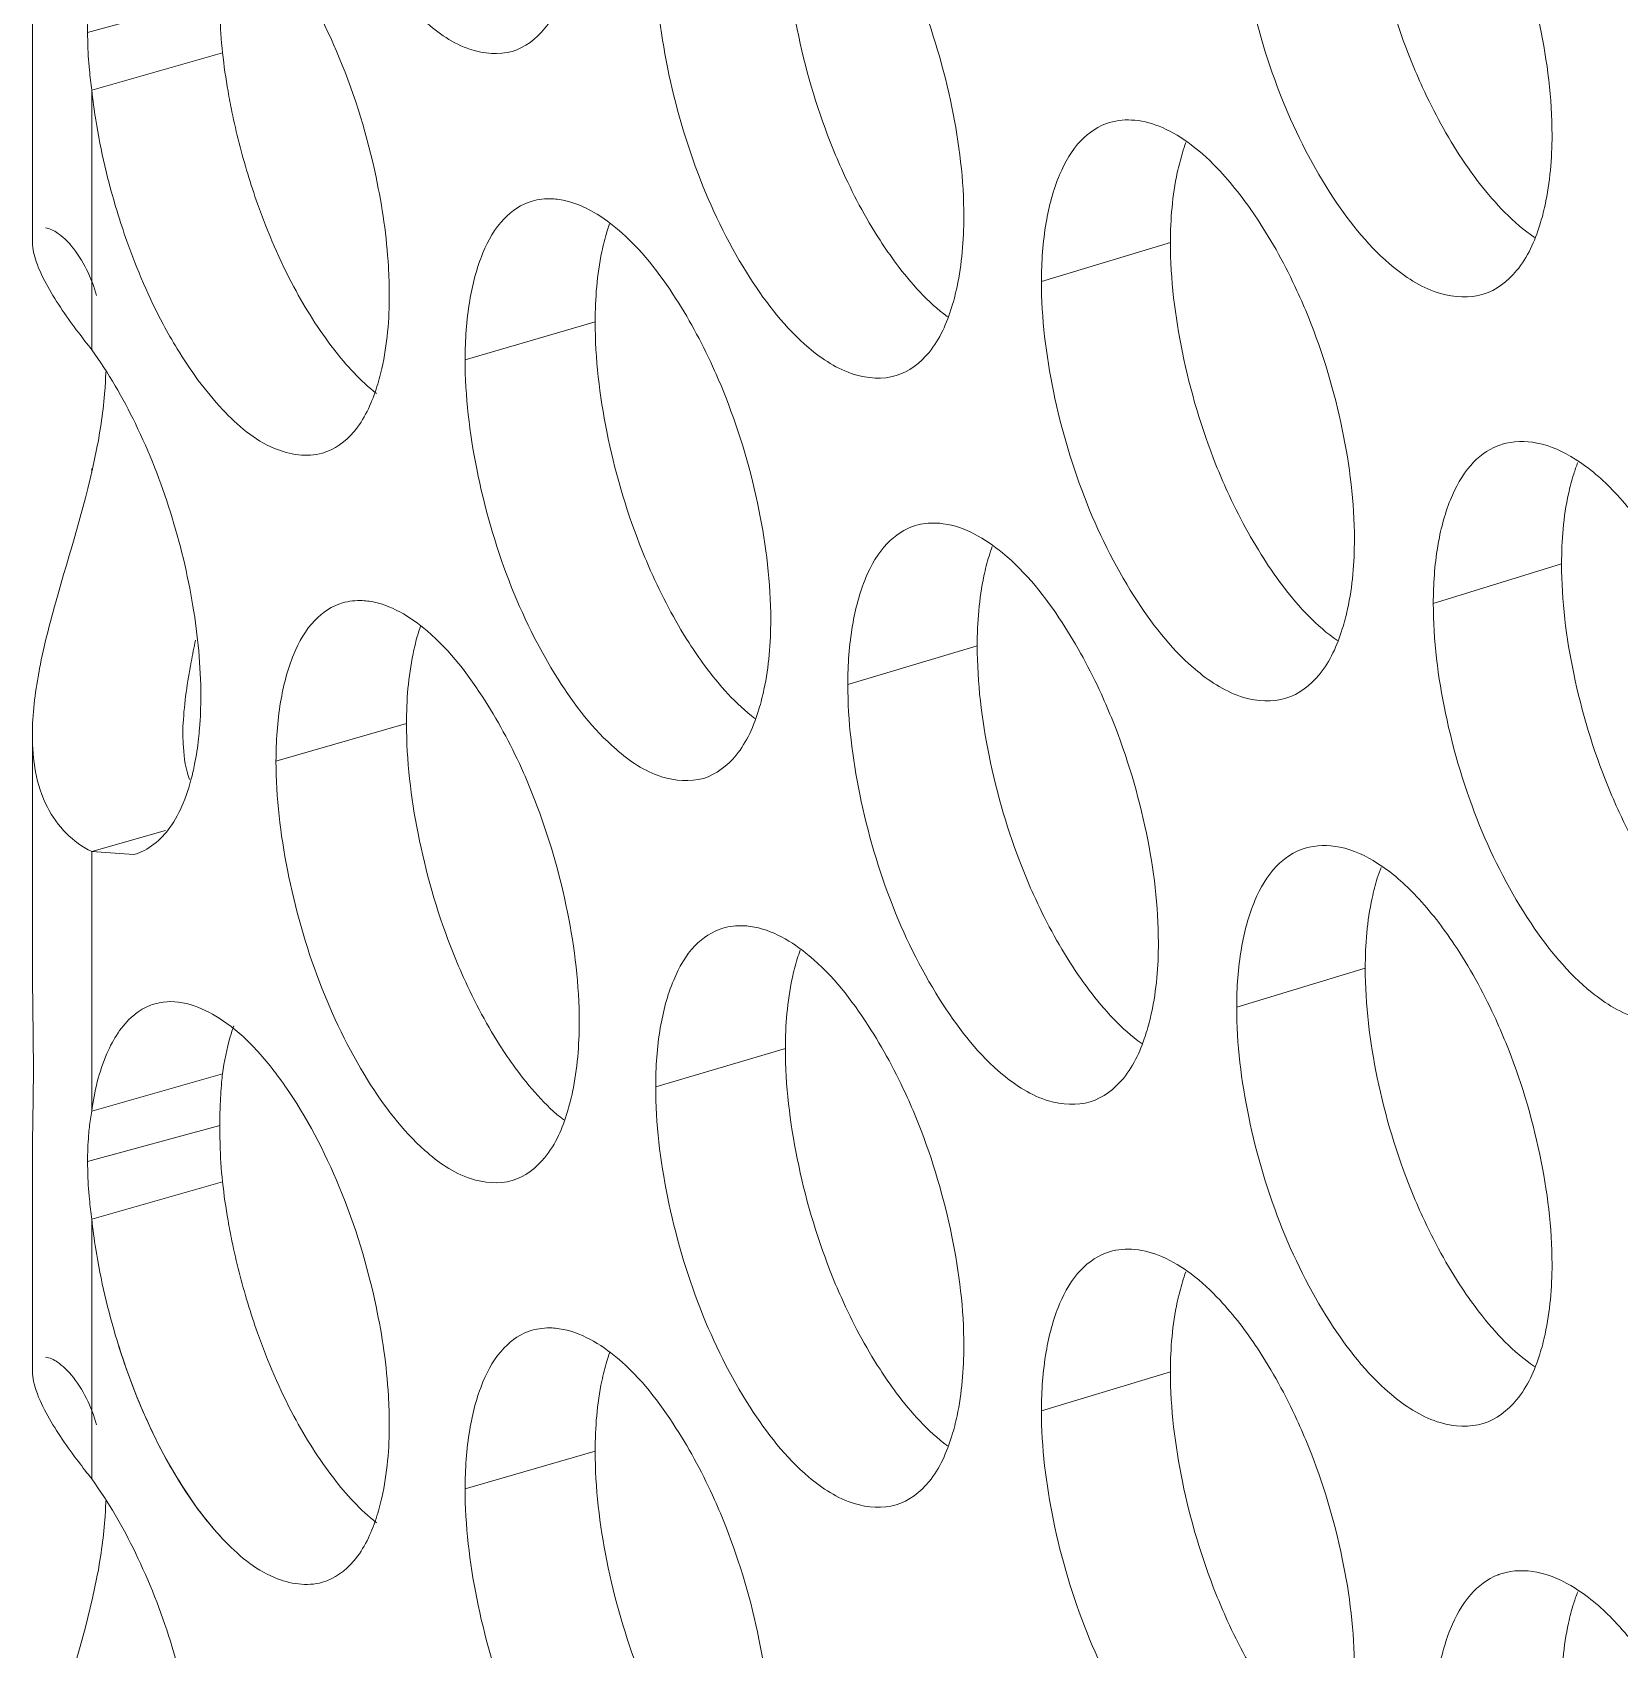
# Model space of a CAD drawing. Header units: millimetres. Extents: x 1177 to 4147, y 93 to 2194.
# Drawn here: x 2491.77 to 2502.84, y 932.37 to 943.65 of the extents above; entities that cross this region are included whole.
import ezdxf

# ---------------------------------------------------------------- set-up
doc = ezdxf.new("R2010")
doc.units = ezdxf.units.MM
doc.header["$LTSCALE"] = 0.1
doc.layers.get('0').update_dxf_attribs({"lineweight": 13})
doc.layers.add('标注', color=251, linetype='Continuous', lineweight=9)

# ---------------------------------------------------------------- blocks, each defined once
blk = doc.blocks.new('02')
for p, q in [((4328.801, 937.25), (4328.801, 943.592)), ((4329.392, 936.182), (4329.392, 938.769)), ((4328.801, 930.187), (4328.801, 932.345)), ((4329.392, 928.595), (4329.392, 931.182)), ((4328.801, 926), (4328.801, 928.158)), ((4329.392, 924.932), (4329.392, 927.519))]:
    blk.add_line(p, q)
for points, knots in [([(4328.811, 929.018), (4328.811, 929.109), (4328.808, 929.499), (4328.801, 929.888), (4328.801, 930.187)], [0, 0, 0, 0, 0.234141, 1, 1, 1, 1]), ([(4328.801, 928.158), (4328.801, 928.215), (4328.805, 928.502), (4328.811, 928.789), (4328.811, 929.018)], [0, 0, 0, 0, 0.201606, 1, 1, 1, 1])]:
    blk.add_open_spline(points, degree=3, knots=knots)
at = {"layer": '标注'}
for p, q in [((4330.668, 939.703), (4329.351, 939.344)), ((4330.695, 939.141), (4329.392, 938.769)), ((4340.139, 937.249), (4338.854, 936.862)), ((4334.408, 936.46), (4333.112, 936.083)), ((4329.392, 934.96), (4329.392, 934.998)), ((4344.036, 934.048), (4342.758, 933.655)), ((4338.214, 933.232), (4336.925, 932.848)), ((4332.528, 932.457), (4331.228, 932.082)), ((4330.127, 931.391), (4329.392, 931.182)), ((4329.392, 931.182), (4329.813, 931.152)), ((4342.08, 930.021), (4340.799, 929.631)), ((4336.303, 929.219), (4335.011, 928.838)), ((4330.695, 928.967), (4329.392, 928.595)), ((4330.695, 928.967), (4329.392, 928.595)), ((4330.668, 928.453), (4329.351, 928.094)), ((4330.668, 928.453), (4329.351, 928.094)), ((4330.695, 927.891), (4329.392, 927.519)), ((4330.695, 927.891), (4329.392, 927.519)), ((4340.139, 925.999), (4338.854, 925.612)), ((4334.408, 925.21), (4333.112, 924.833)), ((4334.408, 925.21), (4333.112, 924.833))]:
    blk.add_line(p, q, dxfattribs=at)
for centre, radius, start, end in [((4336.687, 939.716), 6.02, 181.871, 185.483), ((4336.712, 939.804), 6.053, 186.2893, 189.956), ((4333.9, 939.391), 4.55, 185.3339, 187.8588), ((4342.076, 937.581), 1.903, 159.5485, 162.781), ((4336.39, 936.789), 1.95, 160.5892, 163.1153), ((4343.627, 934.644), 0.623, 107.151, 111.3587), ((4345.946, 934.382), 1.875, 158.8656, 162.563), ((4340.165, 933.562), 1.918, 159.8933, 162.8914), ((4334.526, 932.783), 1.966, 160.9402, 163.2288), ((4332.677, 932.348), 2.377, 177.2621, 180.0726), ((4344.003, 930.354), 1.889, 159.2059, 162.6715), ((4338.27, 929.548), 1.933, 160.2403, 163.0029), ((4330.173, 929.136), 0.55, 97.1735, 105.9366), ((4330.173, 929.136), 0.55, 97.1735, 105.9366), ((4335.848, 928.455), 5.18, 178.0496, 180.0207), ((4335.848, 928.455), 5.18, 178.0496, 180.0207), ((4331.697, 928.179), 2.342, 169.768, 173.6853), ((4331.697, 928.179), 2.342, 169.768, 173.6853), ((4336.345, 928.454), 5.677, 180.0086, 181.863), ((4336.345, 928.454), 5.677, 180.0086, 181.863), ((4336.687, 928.466), 6.02, 181.871, 185.483), ((4336.687, 928.466), 6.02, 181.871, 185.483), ((4336.712, 928.554), 6.053, 186.2893, 189.956), ((4336.712, 928.554), 6.053, 186.2893, 189.956), ((4333.9, 928.141), 4.55, 185.3339, 187.8588), ((4333.9, 928.141), 4.55, 185.3339, 187.8588), ((4342.076, 926.331), 1.903, 159.5485, 162.781), ((4336.39, 925.539), 1.95, 160.5892, 163.1153), ((4336.39, 925.539), 1.95, 160.5892, 163.1153), ((4343.627, 923.394), 0.623, 107.151, 111.3587), ((4345.946, 923.132), 1.875, 158.8656, 162.563)]:
    blk.add_arc(centre, radius, start, end, dxfattribs=at)
for points, knots in [([(4342.08, 941.271), (4342.08, 940.905), (4342.174, 940.148), (4342.391, 939.42), (4342.537, 939.059)], [0, 0, 0, 0, 0.484648, 1, 1, 1, 1]), ([(4342.08, 941.271), (4342.08, 940.905), (4342.174, 940.148), (4342.391, 939.42), (4342.537, 939.059)], [0, 0, 0, 0, 0.484648, 1, 1, 1, 1]), ([(4340.799, 940.881), (4340.799, 940.515), (4340.893, 939.758), (4341.216, 938.677), (4341.7, 937.727), (4342.129, 937.194), (4342.365, 937.002)], [0, 0, 0, 0, 0.256604, 0.529576, 0.786585, 1, 1, 1, 1]), ([(4340.799, 940.881), (4340.799, 940.515), (4340.893, 939.758), (4341.216, 938.677), (4341.7, 937.727), (4342.129, 937.194), (4342.365, 937.002)], [0, 0, 0, 0, 0.256604, 0.529576, 0.786585, 1, 1, 1, 1]), ([(4336.303, 940.469), (4336.303, 940.102), (4336.395, 939.346), (4336.607, 938.616), (4336.75, 938.253)], [0, 0, 0, 0, 0.484764, 1, 1, 1, 1]), ([(4343.941, 938.321), (4343.941, 938.687), (4343.845, 939.443), (4343.626, 940.171), (4343.479, 940.531)], [0, 0, 0, 0, 0.484476, 1, 1, 1, 1]), ([(4343.941, 938.321), (4343.941, 938.687), (4343.845, 939.443), (4343.626, 940.171), (4343.479, 940.531)], [0, 0, 0, 0, 0.484476, 1, 1, 1, 1]), ([(4332.225, 937.9), (4332.14, 938.307), (4331.905, 939.073), (4331.535, 939.787), (4331.316, 940.1)], [0, 0, 0, 0, 0.521078, 1, 1, 1, 1]), ([(4335.011, 940.088), (4335.011, 939.722), (4335.103, 938.967), (4335.417, 937.885), (4335.888, 936.934), (4336.305, 936.397), (4336.536, 936.201)], [0, 0, 0, 0, 0.257025, 0.530351, 0.787311, 1, 1, 1, 1]), ([(4333.581, 939.155), (4333.709, 939.192), (4333.965, 939.393), (4334.083, 939.679), (4334.132, 939.842)], [0, 0, 0, 0, 0.438663, 1, 1, 1, 1]), ([(4329.369, 939.686), (4329.366, 939.659), (4329.355, 939.545), (4329.351, 939.431), (4329.351, 939.344)], [0, 0, 0, 0, 0.240746, 1, 1, 1, 1]), ([(4338.081, 937.506), (4338.081, 937.872), (4337.987, 938.628), (4337.773, 939.357), (4337.629, 939.72)], [0, 0, 0, 0, 0.484593, 1, 1, 1, 1]), ([(4332.711, 939.455), (4332.843, 939.337), (4333.109, 939.149), (4333.448, 939.116), (4333.581, 939.155)], [0, 0, 0, 0, 0.561342, 1, 1, 1, 1]), ([(4329.351, 939.344), (4329.351, 939.313), (4329.353, 939.188), (4329.36, 939.063), (4329.369, 938.968)], [0, 0, 0, 0, 0.242279, 1, 1, 1, 1]), ([(4342.537, 939.059), (4342.573, 938.97), (4342.718, 938.633), (4342.895, 938.309), (4343.045, 938.082)], [0, 0, 0, 0, 0.260496, 1, 1, 1, 1]), ([(4342.537, 939.059), (4342.573, 938.97), (4342.718, 938.633), (4342.895, 938.309), (4343.045, 938.082)], [0, 0, 0, 0, 0.260496, 1, 1, 1, 1]), ([(4329.392, 938.769), (4329.403, 938.67), (4329.459, 938.262), (4329.554, 937.86), (4329.644, 937.562)], [0, 0, 0, 0, 0.243528, 1, 1, 1, 1]), ([(4330.75, 938.757), (4330.762, 938.689), (4330.815, 938.411), (4330.885, 938.137), (4330.947, 937.934)], [0, 0, 0, 0, 0.247361, 1, 1, 1, 1]), ([(4339.532, 938.445), (4339.425, 938.413), (4339.21, 938.268), (4339.005, 937.903), (4338.879, 937.421), (4338.854, 937.058), (4338.854, 936.862)], [0, 0, 0, 0, 0.183968, 0.404776, 0.677031, 1, 1, 1, 1]), ([(4341.005, 937.484), (4340.894, 937.652), (4340.692, 937.918), (4340.368, 938.223), (4340.08, 938.401), (4339.797, 938.484), (4339.613, 938.47), (4339.532, 938.445)], [0, 0, 0, 0, 0.324474, 0.533713, 0.711862, 0.863947, 1, 1, 1, 1]), ([(4343.819, 937.426), (4343.84, 937.491), (4343.916, 937.783), (4343.941, 938.087), (4343.941, 938.321)], [0, 0, 0, 0, 0.225833, 1, 1, 1, 1]), ([(4343.819, 937.426), (4343.84, 937.491), (4343.916, 937.783), (4343.941, 938.087), (4343.941, 938.321)], [0, 0, 0, 0, 0.225833, 1, 1, 1, 1]), ([(4336.75, 938.253), (4336.785, 938.164), (4336.926, 937.826), (4337.099, 937.501), (4337.246, 937.274)], [0, 0, 0, 0, 0.260758, 1, 1, 1, 1]), ([(4340.259, 938.144), (4340.239, 938.079), (4340.164, 937.787), (4340.139, 937.483), (4340.139, 937.249)], [0, 0, 0, 0, 0.225492, 1, 1, 1, 1]), ([(4343.045, 938.082), (4343.1, 938), (4343.306, 937.711), (4343.555, 937.446), (4343.766, 937.302)], [0, 0, 0, 0, 0.280375, 1, 1, 1, 1]), ([(4343.045, 938.082), (4343.1, 938), (4343.306, 937.711), (4343.555, 937.446), (4343.766, 937.302)], [0, 0, 0, 0, 0.280375, 1, 1, 1, 1]), ([(4330.947, 937.934), (4330.977, 937.834), (4331.104, 937.449), (4331.264, 937.074), (4331.406, 936.808)], [0, 0, 0, 0, 0.257432, 1, 1, 1, 1]), ([(4332.357, 936.732), (4332.357, 936.825), (4332.344, 937.217), (4332.287, 937.607), (4332.225, 937.9)], [0, 0, 0, 0, 0.236743, 1, 1, 1, 1]), ([(4333.779, 937.663), (4333.673, 937.632), (4333.461, 937.488), (4333.26, 937.124), (4333.136, 936.642), (4333.112, 936.279), (4333.112, 936.083)], [0, 0, 0, 0, 0.181499, 0.401469, 0.674683, 1, 1, 1, 1]), ([(4334.048, 937.679), (4334.025, 937.683), (4333.935, 937.691), (4333.843, 937.681), (4333.779, 937.663)], [0, 0, 0, 0, 0.259359, 1, 1, 1, 1]), ([(4335.213, 936.689), (4335.049, 936.944), (4334.734, 937.36), (4334.263, 937.648), (4334.048, 937.679)], [0, 0, 0, 0, 0.582011, 1, 1, 1, 1]), ([(4329.644, 937.562), (4329.675, 937.462), (4329.801, 937.077), (4329.962, 936.702), (4330.104, 936.436)], [0, 0, 0, 0, 0.257377, 1, 1, 1, 1]), ([(4337.962, 936.612), (4337.982, 936.677), (4338.056, 936.969), (4338.081, 937.273), (4338.081, 937.506)], [0, 0, 0, 0, 0.225428, 1, 1, 1, 1]), ([(4341.514, 936.506), (4341.478, 936.595), (4341.332, 936.933), (4341.155, 937.257), (4341.005, 937.484)], [0, 0, 0, 0, 0.260475, 1, 1, 1, 1]), ([(4328.932, 937.395), (4328.974, 937.39), (4329.073, 937.34), (4329.281, 937.135), (4329.389, 936.899), (4329.441, 936.721)], [0, 0, 0, 0, 0.148198, 0.361925, 1, 1, 1, 1]), ([(4334.524, 937.355), (4334.505, 937.29), (4334.431, 936.997), (4334.408, 936.694), (4334.408, 936.46)], [0, 0, 0, 0, 0.225092, 1, 1, 1, 1]), ([(4343.255, 936.735), (4343.385, 936.775), (4343.644, 936.975), (4343.768, 937.264), (4343.819, 937.426)], [0, 0, 0, 0, 0.443684, 1, 1, 1, 1]), ([(4343.255, 936.735), (4343.385, 936.775), (4343.644, 936.975), (4343.768, 937.264), (4343.819, 937.426)], [0, 0, 0, 0, 0.443684, 1, 1, 1, 1]), ([(4328.954, 936.811), (4328.91, 936.891), (4328.841, 937.031), (4328.801, 937.186), (4328.801, 937.25)], [0, 0, 0, 0, 0.58968, 1, 1, 1, 1]), ([(4337.246, 937.274), (4337.297, 937.194), (4337.491, 936.915), (4337.721, 936.657), (4337.919, 936.511)], [0, 0, 0, 0, 0.279282, 1, 1, 1, 1]), ([(4340.139, 937.249), (4340.139, 936.883), (4340.233, 936.126), (4340.448, 935.397), (4340.593, 935.036)], [0, 0, 0, 0, 0.484687, 1, 1, 1, 1]), ([(4342.365, 937.002), (4342.502, 936.89), (4342.779, 936.714), (4343.119, 936.694), (4343.255, 936.735)], [0, 0, 0, 0, 0.555929, 1, 1, 1, 1]), ([(4342.365, 937.002), (4342.502, 936.89), (4342.779, 936.714), (4343.119, 936.694), (4343.255, 936.735)], [0, 0, 0, 0, 0.555929, 1, 1, 1, 1]), ([(4338.854, 936.862), (4338.854, 936.496), (4338.948, 935.739), (4339.268, 934.657), (4339.749, 933.707), (4340.174, 933.172), (4340.408, 932.979)], [0, 0, 0, 0, 0.256797, 0.52993, 0.786916, 1, 1, 1, 1]), ([(4329.392, 936.182), (4329.347, 936.239), (4329.191, 936.441), (4329.044, 936.651), (4328.954, 936.811)], [0, 0, 0, 0, 0.283462, 1, 1, 1, 1]), ([(4331.406, 936.808), (4331.522, 936.592), (4331.761, 936.209), (4332.068, 935.873), (4332.228, 935.746)], [0, 0, 0, 0, 0.545672, 1, 1, 1, 1]), ([(4332.225, 935.789), (4332.248, 935.857), (4332.331, 936.164), (4332.357, 936.485), (4332.357, 936.732)], [0, 0, 0, 0, 0.223003, 1, 1, 1, 1]), ([(4335.709, 935.708), (4335.674, 935.797), (4335.532, 936.135), (4335.36, 936.461), (4335.213, 936.689)], [0, 0, 0, 0, 0.260737, 1, 1, 1, 1]), ([(4337.405, 935.924), (4337.534, 935.962), (4337.791, 936.162), (4337.911, 936.449), (4337.962, 936.612)], [0, 0, 0, 0, 0.440715, 1, 1, 1, 1]), ([(4341.972, 934.295), (4341.972, 934.661), (4341.877, 935.417), (4341.66, 936.145), (4341.514, 936.506)], [0, 0, 0, 0, 0.484515, 1, 1, 1, 1]), ([(4330.104, 936.436), (4330.148, 936.354), (4330.32, 936.053), (4330.523, 935.77), (4330.696, 935.586)], [0, 0, 0, 0, 0.271397, 1, 1, 1, 1]), ([(4334.408, 936.46), (4334.408, 936.094), (4334.499, 935.337), (4334.709, 934.607), (4334.851, 934.244)], [0, 0, 0, 0, 0.484802, 1, 1, 1, 1]), ([(4336.536, 936.201), (4336.67, 936.088), (4336.938, 935.91), (4337.272, 935.884), (4337.405, 935.924)], [0, 0, 0, 0, 0.558251, 1, 1, 1, 1]), ([(4330.479, 932.733), (4330.479, 933.032), (4330.418, 933.653), (4330.199, 934.566), (4329.861, 935.427), (4329.56, 935.952), (4329.392, 936.182)], [0, 0, 0, 0, 0.24518, 0.507954, 0.766556, 1, 1, 1, 1]), ([(4333.112, 936.083), (4333.112, 935.718), (4333.203, 934.966), (4333.511, 933.888), (4333.976, 932.937), (4334.388, 932.399), (4334.616, 932.201)], [0, 0, 0, 0, 0.25688, 0.530083, 0.787064, 1, 1, 1, 1]), ([(4329.532, 935.962), (4329.531, 935.9), (4329.518, 935.64), (4329.479, 935.382), (4329.441, 935.188)], [0, 0, 0, 0, 0.238404, 1, 1, 1, 1]), ([(4331.69, 935.152), (4331.811, 935.187), (4332.057, 935.369), (4332.175, 935.638), (4332.225, 935.789)], [0, 0, 0, 0, 0.441393, 1, 1, 1, 1]), ([(4336.157, 933.493), (4336.157, 933.86), (4336.065, 934.616), (4335.852, 935.345), (4335.709, 935.708)], [0, 0, 0, 0, 0.484632, 1, 1, 1, 1]), ([(4330.696, 935.586), (4330.844, 935.43), (4331.132, 935.174), (4331.537, 935.108), (4331.69, 935.152)], [0, 0, 0, 0, 0.574979, 1, 1, 1, 1]), ([(4343.4, 935.225), (4343.297, 935.185), (4343.095, 935.029), (4342.901, 934.667), (4342.782, 934.196), (4342.758, 933.844), (4342.758, 933.655)], [0, 0, 0, 0, 0.186349, 0.409523, 0.681034, 1, 1, 1, 1]), ([(4344.942, 934.287), (4344.829, 934.455), (4344.599, 934.752), (4344.213, 935.093), (4343.82, 935.276), (4343.554, 935.274), (4343.443, 935.24)], [0, 0, 0, 0, 0.323685, 0.595295, 0.814917, 1, 1, 1, 1]), ([(4329.441, 935.188), (4329.339, 934.669), (4329.098, 933.938), (4328.856, 932.996), (4328.801, 932.551), (4328.801, 932.345)], [0, 0, 0, 0, 0.543055, 0.787808, 1, 1, 1, 1]), ([(4340.593, 935.036), (4340.628, 934.947), (4340.773, 934.609), (4340.948, 934.285), (4341.097, 934.058)], [0, 0, 0, 0, 0.260583, 1, 1, 1, 1]), ([(4344.157, 934.943), (4344.137, 934.878), (4344.06, 934.586), (4344.036, 934.281), (4344.036, 934.048)], [0, 0, 0, 0, 0.225761, 1, 1, 1, 1]), ([(4337.599, 934.43), (4337.493, 934.398), (4337.279, 934.254), (4337.075, 933.889), (4336.95, 933.407), (4336.925, 933.044), (4336.925, 932.848)], [0, 0, 0, 0, 0.183153, 0.403682, 0.676253, 1, 1, 1, 1]), ([(4337.876, 934.449), (4337.853, 934.452), (4337.76, 934.46), (4337.665, 934.45), (4337.599, 934.43)], [0, 0, 0, 0, 0.259249, 1, 1, 1, 1]), ([(4339.059, 933.465), (4338.893, 933.718), (4338.571, 934.135), (4338.094, 934.419), (4337.876, 934.449)], [0, 0, 0, 0, 0.580424, 1, 1, 1, 1]), ([(4341.851, 933.4), (4341.872, 933.465), (4341.948, 933.757), (4341.972, 934.061), (4341.972, 934.295)], [0, 0, 0, 0, 0.225697, 1, 1, 1, 1]), ([(4334.851, 934.244), (4334.885, 934.155), (4335.026, 933.817), (4335.197, 933.491), (4335.343, 933.263)], [0, 0, 0, 0, 0.260845, 1, 1, 1, 1]), ([(4338.332, 934.127), (4338.312, 934.062), (4338.238, 933.769), (4338.214, 933.465), (4338.214, 933.232)], [0, 0, 0, 0, 0.225358, 1, 1, 1, 1]), ([(4341.097, 934.058), (4341.151, 933.976), (4341.353, 933.691), (4341.595, 933.428), (4341.802, 933.284)], [0, 0, 0, 0, 0.280024, 1, 1, 1, 1]), ([(4344.036, 934.048), (4344.036, 933.681), (4344.131, 932.925), (4344.35, 932.197), (4344.496, 931.836)], [0, 0, 0, 0, 0.48461, 1, 1, 1, 1]), ([(4331.891, 933.66), (4331.787, 933.63), (4331.575, 933.487), (4331.375, 933.124), (4331.252, 932.642), (4331.228, 932.279), (4331.228, 932.082)], [0, 0, 0, 0, 0.180661, 0.40035, 0.673891, 1, 1, 1, 1]), ([(4332.157, 933.676), (4332.134, 933.679), (4332.046, 933.688), (4331.955, 933.679), (4331.891, 933.66)], [0, 0, 0, 0, 0.259416, 1, 1, 1, 1]), ([(4333.312, 932.683), (4333.15, 932.938), (4332.839, 933.354), (4332.371, 933.644), (4332.157, 933.676)], [0, 0, 0, 0, 0.582814, 1, 1, 1, 1]), ([(4342.758, 933.655), (4342.758, 933.288), (4342.853, 932.532), (4343.179, 931.451), (4343.667, 930.502), (4344.099, 929.971), (4344.336, 929.779)], [0, 0, 0, 0, 0.256412, 0.529221, 0.786254, 1, 1, 1, 1]), ([(4336.039, 932.6), (4336.059, 932.664), (4336.133, 932.957), (4336.157, 933.26), (4336.157, 933.493)], [0, 0, 0, 0, 0.225294, 1, 1, 1, 1]), ([(4339.564, 932.486), (4339.528, 932.575), (4339.384, 932.912), (4339.208, 933.237), (4339.059, 933.465)], [0, 0, 0, 0, 0.260562, 1, 1, 1, 1]), ([(4330.426, 933.289), (4330.411, 933.217), (4330.357, 932.943), (4330.313, 932.666), (4330.304, 932.461)], [0, 0, 0, 0, 0.264477, 1, 1, 1, 1]), ([(4332.643, 933.351), (4332.624, 933.286), (4332.551, 932.993), (4332.528, 932.69), (4332.528, 932.457)], [0, 0, 0, 0, 0.22496, 1, 1, 1, 1]), ([(4341.29, 932.71), (4341.419, 932.75), (4341.678, 932.95), (4341.8, 933.238), (4341.851, 933.4)], [0, 0, 0, 0, 0.442709, 1, 1, 1, 1]), ([(4335.343, 933.263), (4335.393, 933.184), (4335.582, 932.909), (4335.807, 932.653), (4336, 932.507)], [0, 0, 0, 0, 0.27889, 1, 1, 1, 1]), ([(4338.214, 933.232), (4338.214, 932.865), (4338.307, 932.109), (4338.52, 931.379), (4338.664, 931.017)], [0, 0, 0, 0, 0.484725, 1, 1, 1, 1]), ([(4340.408, 932.979), (4340.545, 932.867), (4340.818, 932.691), (4341.155, 932.669), (4341.29, 932.71)], [0, 0, 0, 0, 0.55656, 1, 1, 1, 1]), ([(4336.925, 932.848), (4336.925, 932.481), (4337.018, 931.725), (4337.335, 930.642), (4337.812, 929.691), (4338.234, 929.155), (4338.467, 928.961)], [0, 0, 0, 0, 0.256988, 0.530284, 0.787246, 1, 1, 1, 1]), ([(4330.457, 932.307), (4330.46, 932.341), (4330.474, 932.483), (4330.479, 932.625), (4330.479, 932.733)], [0, 0, 0, 0, 0.240443, 1, 1, 1, 1]), ([(4333.805, 931.701), (4333.77, 931.79), (4333.629, 932.129), (4333.458, 932.455), (4333.312, 932.683)], [0, 0, 0, 0, 0.260824, 1, 1, 1, 1]), ([(4335.486, 931.912), (4335.613, 931.95), (4335.87, 932.15), (4335.989, 932.437), (4336.039, 932.6)], [0, 0, 0, 0, 0.439697, 1, 1, 1, 1]), ([(4340.019, 930.273), (4340.019, 930.639), (4339.925, 931.395), (4339.709, 932.124), (4339.564, 932.486)], [0, 0, 0, 0, 0.484554, 1, 1, 1, 1]), ([(4328.801, 932.345), (4328.8, 932.1), (4328.855, 931.733), (4329.123, 931.354), (4329.299, 931.228), (4329.392, 931.182)], [0, 0, 0, 0, 0.536627, 0.771347, 1, 1, 1, 1]), ([(4330.301, 932.345), (4330.301, 932.304), (4330.306, 932.154), (4330.329, 932.002), (4330.365, 931.9)], [0, 0, 0, 0, 0.274396, 1, 1, 1, 1]), ([(4332.528, 932.457), (4332.528, 932.09), (4332.618, 931.333), (4332.827, 930.602), (4332.967, 930.239)], [0, 0, 0, 0, 0.484841, 1, 1, 1, 1]), ([(4330.401, 931.975), (4330.407, 932.001), (4330.43, 932.111), (4330.447, 932.222), (4330.457, 932.307)], [0, 0, 0, 0, 0.239722, 1, 1, 1, 1]), ([(4334.616, 932.201), (4334.749, 932.085), (4335.016, 931.902), (4335.353, 931.873), (4335.486, 931.912)], [0, 0, 0, 0, 0.55978, 1, 1, 1, 1]), ([(4331.228, 932.082), (4331.228, 931.719), (4331.318, 930.97), (4331.622, 929.895), (4332.079, 928.945), (4332.485, 928.405), (4332.711, 928.205)], [0, 0, 0, 0, 0.256731, 0.529807, 0.786809, 1, 1, 1, 1]), ([(4329.813, 931.152), (4329.956, 931.193), (4330.159, 931.364), (4330.317, 931.676), (4330.376, 931.87), (4330.401, 931.975)], [0, 0, 0, 0, 0.426718, 0.691609, 1, 1, 1, 1]), ([(4344.496, 931.836), (4344.532, 931.748), (4344.679, 931.411), (4344.857, 931.087), (4345.008, 930.861)], [0, 0, 0, 0, 0.260408, 1, 1, 1, 1]), ([(4334.249, 929.485), (4334.249, 929.852), (4334.157, 930.608), (4333.946, 931.338), (4333.805, 931.701)], [0, 0, 0, 0, 0.48467, 1, 1, 1, 1]), ([(4341.48, 931.215), (4341.372, 931.183), (4341.157, 931.038), (4340.95, 930.672), (4340.824, 930.189), (4340.799, 929.827), (4340.799, 929.631)], [0, 0, 0, 0, 0.184776, 0.405862, 0.677804, 1, 1, 1, 1]), ([(4342.966, 930.258), (4342.854, 930.426), (4342.627, 930.723), (4342.244, 931.065), (4341.855, 931.25), (4341.59, 931.249), (4341.48, 931.215)], [0, 0, 0, 0, 0.324351, 0.596195, 0.815556, 1, 1, 1, 1]), ([(4338.664, 931.017), (4338.699, 930.928), (4338.842, 930.591), (4339.016, 930.266), (4339.164, 930.039)], [0, 0, 0, 0, 0.260671, 1, 1, 1, 1]), ([(4342.2, 930.917), (4342.18, 930.852), (4342.104, 930.559), (4342.08, 930.255), (4342.08, 930.021)], [0, 0, 0, 0, 0.225626, 1, 1, 1, 1]), ([(4335.681, 930.419), (4335.576, 930.388), (4335.362, 930.244), (4335.16, 929.879), (4335.035, 929.397), (4335.011, 929.035), (4335.011, 928.838)], [0, 0, 0, 0, 0.18233, 0.402579, 0.67547, 1, 1, 1, 1]), ([(4335.955, 930.437), (4335.931, 930.44), (4335.84, 930.449), (4335.747, 930.438), (4335.681, 930.419)], [0, 0, 0, 0, 0.259303, 1, 1, 1, 1]), ([(4337.128, 929.45), (4336.963, 929.704), (4336.645, 930.12), (4336.171, 930.406), (4335.955, 930.437)], [0, 0, 0, 0, 0.581214, 1, 1, 1, 1]), ([(4332.967, 930.239), (4333.001, 930.15), (4333.141, 929.811), (4333.311, 929.485), (4333.455, 929.257)], [0, 0, 0, 0, 0.260931, 1, 1, 1, 1]), ([(4339.899, 929.379), (4339.919, 929.444), (4339.995, 929.736), (4340.019, 930.04), (4340.019, 930.273)], [0, 0, 0, 0, 0.225563, 1, 1, 1, 1]), ([(4343.479, 929.281), (4343.443, 929.37), (4343.296, 929.708), (4343.118, 930.032), (4342.966, 930.258)], [0, 0, 0, 0, 0.260387, 1, 1, 1, 1]), ([(4336.421, 930.114), (4336.401, 930.049), (4336.327, 929.756), (4336.303, 929.452), (4336.303, 929.219)], [0, 0, 0, 0, 0.225225, 1, 1, 1, 1]), ([(4339.164, 930.039), (4339.217, 929.958), (4339.414, 929.676), (4339.651, 929.415), (4339.853, 929.27)], [0, 0, 0, 0, 0.279659, 1, 1, 1, 1]), ([(4342.08, 930.021), (4342.08, 929.655), (4342.174, 928.898), (4342.391, 928.17), (4342.537, 927.809)], [0, 0, 0, 0, 0.484648, 1, 1, 1, 1]), ([(4344.336, 929.779), (4344.475, 929.667), (4344.755, 929.492), (4345.098, 929.473), (4345.235, 929.515)], [0, 0, 0, 0, 0.555309, 1, 1, 1, 1]), ([(4330.022, 929.666), (4329.963, 929.649), (4329.887, 929.611), (4329.821, 929.56), (4329.805, 929.547)], [0, 0, 0, 0, 0.740858, 1, 1, 1, 1]), ([(4330.022, 929.666), (4329.963, 929.649), (4329.887, 929.611), (4329.821, 929.56), (4329.805, 929.547)], [0, 0, 0, 0, 0.740858, 1, 1, 1, 1]), ([(4331.316, 928.85), (4331.223, 928.984), (4331.035, 929.222), (4330.662, 929.559), (4330.309, 929.708), (4330.104, 929.683)], [0, 0, 0, 0, 0.320968, 0.5929, 1, 1, 1, 1]), ([(4331.316, 928.85), (4331.223, 928.984), (4331.035, 929.222), (4330.662, 929.559), (4330.309, 929.708), (4330.104, 929.683)], [0, 0, 0, 0, 0.320968, 0.5929, 1, 1, 1, 1]), ([(4340.799, 929.631), (4340.799, 929.265), (4340.893, 928.508), (4341.216, 927.427), (4341.7, 926.477), (4342.129, 925.944), (4342.365, 925.752)], [0, 0, 0, 0, 0.256604, 0.529576, 0.786585, 1, 1, 1, 1]), ([(4329.805, 929.547), (4329.689, 929.448), (4329.497, 929.136), (4329.419, 928.792), (4329.392, 928.595)], [0, 0, 0, 0, 0.434523, 1, 1, 1, 1]), ([(4329.805, 929.547), (4329.689, 929.448), (4329.497, 929.136), (4329.419, 928.792), (4329.392, 928.595)], [0, 0, 0, 0, 0.434523, 1, 1, 1, 1]), ([(4330.808, 929.446), (4330.795, 929.41), (4330.744, 929.253), (4330.712, 929.092), (4330.695, 928.967)], [0, 0, 0, 0, 0.232223, 1, 1, 1, 1]), ([(4330.808, 929.446), (4330.795, 929.41), (4330.744, 929.253), (4330.712, 929.092), (4330.695, 928.967)], [0, 0, 0, 0, 0.232223, 1, 1, 1, 1]), ([(4334.132, 928.592), (4334.152, 928.657), (4334.226, 928.949), (4334.249, 929.252), (4334.249, 929.485)], [0, 0, 0, 0, 0.225161, 1, 1, 1, 1]), ([(4337.629, 928.47), (4337.594, 928.559), (4337.45, 928.897), (4337.276, 929.222), (4337.128, 929.45)], [0, 0, 0, 0, 0.26065, 1, 1, 1, 1]), ([(4333.455, 929.257), (4333.505, 929.179), (4333.689, 928.907), (4333.909, 928.654), (4334.096, 928.508)], [0, 0, 0, 0, 0.278486, 1, 1, 1, 1]), ([(4339.34, 928.69), (4339.469, 928.729), (4339.727, 928.929), (4339.848, 929.216), (4339.899, 929.379)], [0, 0, 0, 0, 0.441719, 1, 1, 1, 1]), ([(4343.941, 927.071), (4343.941, 927.437), (4343.845, 928.193), (4343.626, 928.921), (4343.479, 929.281)], [0, 0, 0, 0, 0.484476, 1, 1, 1, 1]), ([(4336.303, 929.219), (4336.303, 928.852), (4336.395, 928.096), (4336.607, 927.366), (4336.75, 927.003)], [0, 0, 0, 0, 0.484764, 1, 1, 1, 1]), ([(4330.695, 928.967), (4330.692, 928.94), (4330.68, 928.828), (4330.674, 928.716), (4330.671, 928.631)], [0, 0, 0, 0, 0.242582, 1, 1, 1, 1]), ([(4330.695, 928.967), (4330.692, 928.94), (4330.68, 928.828), (4330.674, 928.716), (4330.671, 928.631)], [0, 0, 0, 0, 0.242582, 1, 1, 1, 1]), ([(4338.467, 928.961), (4338.602, 928.849), (4338.872, 928.673), (4339.207, 928.649), (4339.34, 928.69)], [0, 0, 0, 0, 0.557203, 1, 1, 1, 1]), ([(4332.225, 926.65), (4332.14, 927.057), (4331.905, 927.823), (4331.535, 928.537), (4331.316, 928.85)], [0, 0, 0, 0, 0.521078, 1, 1, 1, 1]), ([(4332.225, 926.65), (4332.14, 927.057), (4331.905, 927.823), (4331.535, 928.537), (4331.316, 928.85)], [0, 0, 0, 0, 0.521078, 1, 1, 1, 1]), ([(4335.011, 928.838), (4335.011, 928.472), (4335.103, 927.717), (4335.417, 926.635), (4335.888, 925.684), (4336.305, 925.147), (4336.536, 924.951)], [0, 0, 0, 0, 0.257025, 0.530351, 0.787311, 1, 1, 1, 1]), ([(4333.581, 927.905), (4333.709, 927.942), (4333.965, 928.143), (4334.083, 928.429), (4334.132, 928.592)], [0, 0, 0, 0, 0.438663, 1, 1, 1, 1]), ([(4338.081, 926.256), (4338.081, 926.622), (4337.987, 927.378), (4337.773, 928.107), (4337.629, 928.47)], [0, 0, 0, 0, 0.484593, 1, 1, 1, 1]), ([(4329.369, 928.436), (4329.366, 928.409), (4329.355, 928.295), (4329.351, 928.181), (4329.351, 928.094)], [0, 0, 0, 0, 0.240746, 1, 1, 1, 1]), ([(4329.369, 928.436), (4329.366, 928.409), (4329.355, 928.295), (4329.351, 928.181), (4329.351, 928.094)], [0, 0, 0, 0, 0.240746, 1, 1, 1, 1]), ([(4332.711, 928.205), (4332.843, 928.087), (4333.109, 927.899), (4333.448, 927.866), (4333.581, 927.905)], [0, 0, 0, 0, 0.561342, 1, 1, 1, 1]), ([(4329.351, 928.094), (4329.351, 928.063), (4329.353, 927.938), (4329.36, 927.813), (4329.369, 927.718)], [0, 0, 0, 0, 0.242279, 1, 1, 1, 1]), ([(4329.351, 928.094), (4329.351, 928.063), (4329.353, 927.938), (4329.36, 927.813), (4329.369, 927.718)], [0, 0, 0, 0, 0.242279, 1, 1, 1, 1]), ([(4342.537, 927.809), (4342.573, 927.72), (4342.718, 927.383), (4342.895, 927.059), (4343.045, 926.832)], [0, 0, 0, 0, 0.260496, 1, 1, 1, 1]), ([(4329.392, 927.519), (4329.403, 927.42), (4329.459, 927.012), (4329.554, 926.61), (4329.644, 926.312)], [0, 0, 0, 0, 0.243528, 1, 1, 1, 1]), ([(4329.392, 927.519), (4329.403, 927.42), (4329.459, 927.012), (4329.554, 926.61), (4329.644, 926.312)], [0, 0, 0, 0, 0.243528, 1, 1, 1, 1]), ([(4330.75, 927.507), (4330.762, 927.439), (4330.815, 927.161), (4330.885, 926.887), (4330.947, 926.684)], [0, 0, 0, 0, 0.247361, 1, 1, 1, 1]), ([(4330.75, 927.507), (4330.762, 927.439), (4330.815, 927.161), (4330.885, 926.887), (4330.947, 926.684)], [0, 0, 0, 0, 0.247361, 1, 1, 1, 1]), ([(4339.532, 927.195), (4339.425, 927.163), (4339.21, 927.018), (4339.005, 926.653), (4338.879, 926.171), (4338.854, 925.808), (4338.854, 925.612)], [0, 0, 0, 0, 0.183968, 0.404776, 0.677031, 1, 1, 1, 1]), ([(4341.005, 926.234), (4340.894, 926.402), (4340.692, 926.668), (4340.368, 926.973), (4340.08, 927.151), (4339.797, 927.234), (4339.613, 927.22), (4339.532, 927.195)], [0, 0, 0, 0, 0.324474, 0.533713, 0.711862, 0.863947, 1, 1, 1, 1]), ([(4336.75, 927.003), (4336.785, 926.914), (4336.926, 926.576), (4337.099, 926.251), (4337.246, 926.024)], [0, 0, 0, 0, 0.260758, 1, 1, 1, 1]), ([(4343.819, 926.176), (4343.84, 926.241), (4343.916, 926.533), (4343.941, 926.837), (4343.941, 927.071)], [0, 0, 0, 0, 0.225833, 1, 1, 1, 1]), ([(4340.259, 926.894), (4340.239, 926.829), (4340.164, 926.537), (4340.139, 926.233), (4340.139, 925.999)], [0, 0, 0, 0, 0.225492, 1, 1, 1, 1]), ([(4330.947, 926.684), (4330.977, 926.584), (4331.104, 926.199), (4331.264, 925.824), (4331.406, 925.558)], [0, 0, 0, 0, 0.257432, 1, 1, 1, 1]), ([(4330.947, 926.684), (4330.977, 926.584), (4331.104, 926.199), (4331.264, 925.824), (4331.406, 925.558)], [0, 0, 0, 0, 0.257432, 1, 1, 1, 1]), ([(4343.045, 926.832), (4343.1, 926.75), (4343.306, 926.461), (4343.555, 926.196), (4343.766, 926.052)], [0, 0, 0, 0, 0.280375, 1, 1, 1, 1]), ([(4332.357, 925.482), (4332.357, 925.575), (4332.344, 925.967), (4332.287, 926.357), (4332.225, 926.65)], [0, 0, 0, 0, 0.236743, 1, 1, 1, 1]), ([(4332.357, 925.482), (4332.357, 925.575), (4332.344, 925.967), (4332.287, 926.357), (4332.225, 926.65)], [0, 0, 0, 0, 0.236743, 1, 1, 1, 1]), ([(4333.779, 926.413), (4333.673, 926.382), (4333.461, 926.238), (4333.26, 925.874), (4333.136, 925.392), (4333.112, 925.029), (4333.112, 924.833)], [0, 0, 0, 0, 0.181499, 0.401469, 0.674683, 1, 1, 1, 1]), ([(4333.779, 926.413), (4333.673, 926.382), (4333.461, 926.238), (4333.26, 925.874), (4333.136, 925.392), (4333.112, 925.029), (4333.112, 924.833)], [0, 0, 0, 0, 0.181499, 0.401469, 0.674683, 1, 1, 1, 1]), ([(4334.048, 926.429), (4334.025, 926.433), (4333.935, 926.441), (4333.843, 926.431), (4333.779, 926.413)], [0, 0, 0, 0, 0.259359, 1, 1, 1, 1]), ([(4334.048, 926.429), (4334.025, 926.433), (4333.935, 926.441), (4333.843, 926.431), (4333.779, 926.413)], [0, 0, 0, 0, 0.259359, 1, 1, 1, 1]), ([(4335.213, 925.439), (4335.049, 925.694), (4334.734, 926.11), (4334.263, 926.398), (4334.048, 926.429)], [0, 0, 0, 0, 0.582011, 1, 1, 1, 1]), ([(4335.213, 925.439), (4335.049, 925.694), (4334.734, 926.11), (4334.263, 926.398), (4334.048, 926.429)], [0, 0, 0, 0, 0.582011, 1, 1, 1, 1]), ([(4329.644, 926.312), (4329.675, 926.212), (4329.801, 925.827), (4329.962, 925.452), (4330.104, 925.186)], [0, 0, 0, 0, 0.257377, 1, 1, 1, 1]), ([(4329.644, 926.312), (4329.762, 925.925), (4330.041, 925.224), (4330.459, 924.587), (4330.696, 924.336)], [0, 0, 0, 0, 0.540054, 1, 1, 1, 1]), ([(4337.962, 925.362), (4337.982, 925.427), (4338.056, 925.719), (4338.081, 926.023), (4338.081, 926.256)], [0, 0, 0, 0, 0.225428, 1, 1, 1, 1]), ([(4341.514, 925.256), (4341.478, 925.345), (4341.332, 925.683), (4341.155, 926.007), (4341.005, 926.234)], [0, 0, 0, 0, 0.260475, 1, 1, 1, 1]), ([(4328.932, 926.145), (4328.974, 926.14), (4329.073, 926.09), (4329.281, 925.885), (4329.389, 925.649), (4329.441, 925.471)], [0, 0, 0, 0, 0.148198, 0.361925, 1, 1, 1, 1]), ([(4334.524, 926.105), (4334.505, 926.04), (4334.431, 925.747), (4334.408, 925.444), (4334.408, 925.21)], [0, 0, 0, 0, 0.225092, 1, 1, 1, 1]), ([(4334.524, 926.105), (4334.505, 926.04), (4334.431, 925.747), (4334.408, 925.444), (4334.408, 925.21)], [0, 0, 0, 0, 0.225092, 1, 1, 1, 1]), ([(4343.255, 925.485), (4343.385, 925.525), (4343.644, 925.725), (4343.768, 926.014), (4343.819, 926.176)], [0, 0, 0, 0, 0.443684, 1, 1, 1, 1]), ([(4328.954, 925.561), (4328.91, 925.641), (4328.841, 925.781), (4328.801, 925.936), (4328.801, 926)], [0, 0, 0, 0, 0.58968, 1, 1, 1, 1]), ([(4337.246, 926.024), (4337.297, 925.944), (4337.491, 925.665), (4337.721, 925.407), (4337.919, 925.261)], [0, 0, 0, 0, 0.279282, 1, 1, 1, 1]), ([(4340.139, 925.999), (4340.139, 925.633), (4340.233, 924.876), (4340.448, 924.147), (4340.593, 923.786)], [0, 0, 0, 0, 0.484687, 1, 1, 1, 1]), ([(4342.365, 925.752), (4342.502, 925.64), (4342.779, 925.464), (4343.119, 925.444), (4343.255, 925.485)], [0, 0, 0, 0, 0.555929, 1, 1, 1, 1]), ([(4329.392, 924.932), (4329.347, 924.989), (4329.191, 925.191), (4329.044, 925.401), (4328.954, 925.561)], [0, 0, 0, 0, 0.283462, 1, 1, 1, 1]), ([(4331.406, 925.558), (4331.522, 925.342), (4331.761, 924.959), (4332.068, 924.623), (4332.228, 924.496)], [0, 0, 0, 0, 0.545672, 1, 1, 1, 1]), ([(4331.406, 925.558), (4331.522, 925.342), (4331.761, 924.959), (4332.068, 924.623), (4332.228, 924.496)], [0, 0, 0, 0, 0.545672, 1, 1, 1, 1]), ([(4338.854, 925.612), (4338.854, 925.246), (4338.948, 924.489), (4339.268, 923.407), (4339.749, 922.457), (4340.174, 921.922), (4340.408, 921.729)], [0, 0, 0, 0, 0.256797, 0.52993, 0.786916, 1, 1, 1, 1]), ([(4332.225, 924.539), (4332.248, 924.607), (4332.331, 924.914), (4332.357, 925.235), (4332.357, 925.482)], [0, 0, 0, 0, 0.223003, 1, 1, 1, 1]), ([(4332.225, 924.539), (4332.248, 924.607), (4332.331, 924.914), (4332.357, 925.235), (4332.357, 925.482)], [0, 0, 0, 0, 0.223003, 1, 1, 1, 1]), ([(4335.709, 924.458), (4335.674, 924.547), (4335.532, 924.885), (4335.36, 925.211), (4335.213, 925.439)], [0, 0, 0, 0, 0.260737, 1, 1, 1, 1]), ([(4335.709, 924.458), (4335.674, 924.547), (4335.532, 924.885), (4335.36, 925.211), (4335.213, 925.439)], [0, 0, 0, 0, 0.260737, 1, 1, 1, 1]), ([(4337.405, 924.674), (4337.534, 924.712), (4337.791, 924.912), (4337.911, 925.199), (4337.962, 925.362)], [0, 0, 0, 0, 0.440715, 1, 1, 1, 1]), ([(4341.972, 923.045), (4341.972, 923.411), (4341.877, 924.167), (4341.66, 924.895), (4341.514, 925.256)], [0, 0, 0, 0, 0.484515, 1, 1, 1, 1]), ([(4330.104, 925.186), (4330.148, 925.104), (4330.32, 924.803), (4330.523, 924.52), (4330.696, 924.336)], [0, 0, 0, 0, 0.271397, 1, 1, 1, 1]), ([(4334.408, 925.21), (4334.408, 924.844), (4334.499, 924.087), (4334.709, 923.357), (4334.851, 922.994)], [0, 0, 0, 0, 0.484802, 1, 1, 1, 1]), ([(4334.408, 925.21), (4334.408, 924.844), (4334.499, 924.087), (4334.709, 923.357), (4334.851, 922.994)], [0, 0, 0, 0, 0.484802, 1, 1, 1, 1]), ([(4330.479, 921.483), (4330.479, 921.782), (4330.418, 922.403), (4330.199, 923.316), (4329.861, 924.177), (4329.56, 924.702), (4329.392, 924.932)], [0, 0, 0, 0, 0.24518, 0.507954, 0.766556, 1, 1, 1, 1]), ([(4336.536, 924.951), (4336.67, 924.838), (4336.938, 924.66), (4337.272, 924.634), (4337.405, 924.674)], [0, 0, 0, 0, 0.558251, 1, 1, 1, 1]), ([(4333.112, 924.833), (4333.112, 924.468), (4333.203, 923.716), (4333.511, 922.638), (4333.976, 921.687), (4334.388, 921.149), (4334.616, 920.951)], [0, 0, 0, 0, 0.25688, 0.530083, 0.787064, 1, 1, 1, 1]), ([(4333.112, 924.833), (4333.112, 924.468), (4333.203, 923.716), (4333.511, 922.638), (4333.976, 921.687), (4334.388, 921.149), (4334.616, 920.951)], [0, 0, 0, 0, 0.25688, 0.530083, 0.787064, 1, 1, 1, 1]), ([(4329.532, 924.712), (4329.531, 924.65), (4329.518, 924.39), (4329.479, 924.132), (4329.441, 923.938)], [0, 0, 0, 0, 0.238404, 1, 1, 1, 1]), ([(4331.69, 923.902), (4331.811, 923.937), (4332.057, 924.119), (4332.175, 924.388), (4332.225, 924.539)], [0, 0, 0, 0, 0.441393, 1, 1, 1, 1]), ([(4331.69, 923.902), (4331.811, 923.937), (4332.057, 924.119), (4332.175, 924.388), (4332.225, 924.539)], [0, 0, 0, 0, 0.441393, 1, 1, 1, 1]), ([(4336.157, 922.243), (4336.157, 922.61), (4336.065, 923.366), (4335.852, 924.095), (4335.709, 924.458)], [0, 0, 0, 0, 0.484632, 1, 1, 1, 1]), ([(4336.157, 922.243), (4336.157, 922.61), (4336.065, 923.366), (4335.852, 924.095), (4335.709, 924.458)], [0, 0, 0, 0, 0.484632, 1, 1, 1, 1]), ([(4330.696, 924.336), (4330.844, 924.18), (4331.132, 923.924), (4331.537, 923.858), (4331.69, 923.902)], [0, 0, 0, 0, 0.574979, 1, 1, 1, 1]), ([(4330.696, 924.336), (4330.844, 924.18), (4331.132, 923.924), (4331.537, 923.858), (4331.69, 923.902)], [0, 0, 0, 0, 0.574979, 1, 1, 1, 1]), ([(4329.441, 923.938), (4329.339, 923.419), (4329.098, 922.688), (4328.856, 921.746), (4328.801, 921.301), (4328.801, 921.095)], [0, 0, 0, 0, 0.543055, 0.787808, 1, 1, 1, 1]), ([(4343.4, 923.975), (4343.297, 923.935), (4343.095, 923.779), (4342.901, 923.417), (4342.782, 922.946), (4342.758, 922.594), (4342.758, 922.405)], [0, 0, 0, 0, 0.186349, 0.409523, 0.681034, 1, 1, 1, 1]), ([(4344.942, 923.037), (4344.829, 923.205), (4344.599, 923.502), (4344.213, 923.843), (4343.82, 924.026), (4343.554, 924.024), (4343.443, 923.99)], [0, 0, 0, 0, 0.323685, 0.595295, 0.814917, 1, 1, 1, 1]), ([(4340.593, 923.786), (4340.628, 923.697), (4340.773, 923.359), (4340.948, 923.035), (4341.097, 922.808)], [0, 0, 0, 0, 0.260583, 1, 1, 1, 1]), ([(4344.157, 923.693), (4344.137, 923.628), (4344.06, 923.336), (4344.036, 923.031), (4344.036, 922.798)], [0, 0, 0, 0, 0.225761, 1, 1, 1, 1])]:
    blk.add_open_spline(points, degree=3, knots=knots, dxfattribs=at)

msp = doc.modelspace()

# ---------------------------------------------------------------- block references
at = {"xscale": 0.7, "yscale": 0.7, "zscale": 0.7}
msp.add_blockref('02', (-538.391, 286.112), dxfattribs=at)

doc.saveas('drawing.dxf')
